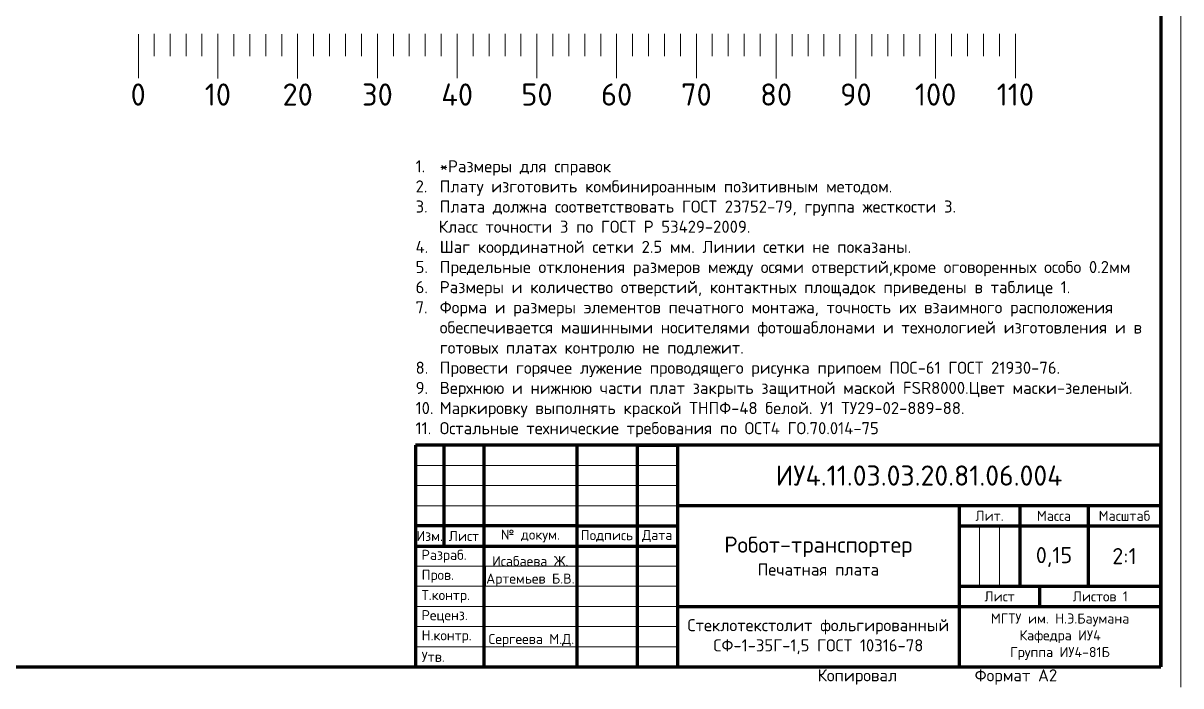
# Model space of a CAD drawing. Header units: millimetres. Extents: x -3633 to 871, y -630 to 261.
# Drawn here: x -1338.2 to -1050.8, y -159.2 to 5.3 of the extents above; entities that cross this region are included whole.
import ezdxf

# ---------------------------------------------------------------- set-up
doc = ezdxf.new("R2010")
doc.units = ezdxf.units.MM
for name, color, linetype, lineweight in [('border', 7, 'Continuous', 70), ('Text', 7, 'Continuous', 18), ('Сплошная тонкая', 7, 'Continuous', 20)]:
    doc.layers.add(name, color=color, linetype=linetype, lineweight=lineweight)
doc.styles.add('Main', font='isocpeur.ttf', dxfattribs={"height": 3})

msp = doc.modelspace()

# ---------------------------------------------------------------- linework, layer by layer
at = {"layer": 'border', "lineweight": 18}
for p, q in [((-1050.795, -159.45), (-1050.795, 260.55)), ((-1240.795, -104.45), (-1175.795, -104.45)), ((-1240.795, -109.45), (-1175.795, -109.45)), ((-1240.795, -109.45), (-1175.795, -109.45)), ((-1175.795, -114.45), (-1240.795, -114.45)), ((-1100.795, -119.45), (-1100.795, -134.45)), ((-1100.795, -134.45), (-1100.795, -119.45)), ((-1100.795, -119.45), (-1100.795, -134.45)), ((-1100.795, -134.45), (-1100.795, -119.45)), ((-1100.795, -119.45), (-1100.795, -134.45)), ((-1095.795, -119.45), (-1095.795, -134.45)), ((-1240.795, -134.45), (-1223.795, -134.45)), ((-1175.795, -134.45), (-1223.795, -134.45)), ((-1240.795, -139.45), (-1223.795, -139.45)), ((-1175.795, -139.45), (-1223.795, -139.45)), ((-1240.795, -144.45), (-1175.795, -144.45))]:
    msp.add_line(p, q, dxfattribs=at)
at = {"layer": 'border', "lineweight": 70}
for p, q in [((-1055.795, 255.55), (-1055.795, -154.45)), ((-1055.795, -99.45), (-1240.795, -99.45)), ((-1240.795, -99.45), (-1240.795, -154.45)), ((-1233.795, -99.45), (-1233.795, -124.45)), ((-1223.795, -154.45), (-1223.795, -99.45)), ((-1200.795, -99.45), (-1200.795, -154.45)), ((-1185.795, -99.45), (-1185.795, -154.45)), ((-1055.795, -154.45), (-1055.795, -99.45)), ((-1055.795, -114.45), (-1175.795, -114.45)), ((-1105.795, -114.45), (-1105.795, -154.45)), ((-1090.795, -114.45), (-1090.795, -134.45)), ((-1073.795, -114.45), (-1073.795, -134.45)), ((-1200.795, -119.45), (-1240.795, -119.45)), ((-1200.795, -119.45), (-1185.795, -119.45)), ((-1185.795, -119.45), (-1175.795, -119.45)), ((-1105.795, -119.45), (-1055.795, -119.45)), ((-1240.795, -124.45), (-1175.795, -124.45)), ((-1105.795, -134.45), (-1055.795, -134.45)), ((-1085.795, -139.45), (-1085.795, -134.45)), ((-1175.795, -139.45), (-1105.795, -139.45)), ((-1105.795, -139.45), (-1055.795, -139.45)), ((-1342.795, -154.45), (-1055.795, -154.45)), ((-1240.795, -154.45), (-1055.795, -154.45))]:
    msp.add_line(p, q, dxfattribs=at)
at = {"layer": 'border', "lineweight": 40}
for p, q in [((-1200.795, -99.45), (-1223.795, -99.45)), ((-1090.795, -99.45), (-1090.795, -99.45)), ((-1055.795, -99.45), (-1073.795, -99.45)), ((-1055.795, -114.45), (-1055.795, -119.45)), ((-1055.795, -114.45), (-1055.795, -119.45)), ((-1055.795, -154.45), (-1055.795, -154.45))]:
    msp.add_line(p, q, dxfattribs=at)
at = {"layer": 'border'}
for p, q in [((-1185.795, -99.45), (-1175.795, -99.45)), ((-1175.795, -99.45), (-1175.795, -154.45)), ((-1240.795, -104.45), (-1240.795, -104.45)), ((-1240.795, -119.45), (-1240.795, -124.45)), ((-1200.795, -119.45), (-1200.795, -124.45)), ((-1185.795, -119.45), (-1185.795, -124.45)), ((-1223.795, -129.45), (-1223.795, -124.45)), ((-1185.795, -126.95), (-1185.795, -126.95)), ((-1185.795, -126.95), (-1185.795, -126.95)), ((-1185.795, -126.95), (-1185.795, -126.95)), ((-1223.795, -129.45), (-1223.795, -134.45)), ((-1223.795, -131.95), (-1223.795, -131.95)), ((-1223.795, -139.45), (-1223.795, -139.45))]:
    msp.add_line(p, q, dxfattribs=at)
at = {"layer": 'border', "lineweight": 20}
for p, q in [((-1240.795, -129.45), (-1175.795, -129.45)), ((-1240.795, -129.45), (-1175.795, -129.45)), ((-1240.795, -149.45), (-1175.795, -149.45)), ((-1240.795, -149.45), (-1223.795, -149.45)), ((-1200.795, -149.45), (-1175.795, -149.45))]:
    msp.add_line(p, q, dxfattribs=at)
at = {"layer": 'Сплошная тонкая'}
for p, q in [((-1309.601, 2.65), (-1309.601, -8.35)), ((-1309.601, 2.65), (-1309.601, -8.35)), ((-1305.711, 2.668), (-1305.711, -2.832)), ((-1301.751, 2.668), (-1301.751, -2.832)), ((-1297.791, 2.668), (-1297.791, -2.832)), ((-1293.831, 2.668), (-1293.831, -2.832)), ((-1289.871, 2.668), (-1289.871, -8.332)), ((-1289.871, 2.637), (-1289.871, -8.363)), ((-1289.871, 2.637), (-1289.871, -8.363)), ((-1285.911, 2.637), (-1285.911, -2.863)), ((-1281.951, 2.637), (-1281.951, -2.863)), ((-1277.991, 2.637), (-1277.991, -2.863)), ((-1274.031, 2.637), (-1274.031, -2.863)), ((-1270.071, 2.667), (-1270.071, -8.333)), ((-1270.071, 2.667), (-1270.071, -8.333)), ((-1270.071, 2.637), (-1270.071, -8.363)), ((-1266.111, 2.667), (-1266.111, -2.833)), ((-1262.151, 2.667), (-1262.151, -2.833)), ((-1258.191, 2.667), (-1258.191, -2.833)), ((-1254.231, 2.667), (-1254.231, -2.833)), ((-1250.271, 2.668), (-1250.271, -8.332)), ((-1250.271, 2.668), (-1250.271, -8.332)), ((-1250.271, 2.667), (-1250.271, -8.333)), ((-1246.311, 2.668), (-1246.311, -2.832)), ((-1242.351, 2.668), (-1242.351, -2.832)), ((-1238.391, 2.668), (-1238.391, -2.832)), ((-1234.431, 2.668), (-1234.431, -2.832)), ((-1230.471, 2.668), (-1230.471, -8.332)), ((-1230.471, 2.668), (-1230.471, -8.332)), ((-1230.471, 2.668), (-1230.471, -8.332)), ((-1226.511, 2.668), (-1226.511, -2.832)), ((-1222.551, 2.668), (-1222.551, -2.832)), ((-1218.591, 2.668), (-1218.591, -2.832)), ((-1214.631, 2.668), (-1214.631, -2.832)), ((-1210.671, 2.668), (-1210.671, -8.332)), ((-1210.671, 2.668), (-1210.671, -8.332)), ((-1210.671, 2.668), (-1210.671, -8.332)), ((-1206.711, 2.668), (-1206.711, -2.832)), ((-1202.751, 2.668), (-1202.751, -2.832)), ((-1198.791, 2.668), (-1198.791, -2.832)), ((-1194.831, 2.668), (-1194.831, -2.832)), ((-1190.878, 2.668), (-1190.878, -8.332)), ((-1190.878, 2.668), (-1190.878, -8.332)), ((-1190.871, 2.668), (-1190.871, -8.332)), ((-1186.918, 2.668), (-1186.918, -2.832)), ((-1182.958, 2.668), (-1182.958, -2.832)), ((-1178.998, 2.668), (-1178.998, -2.832)), ((-1175.038, 2.668), (-1175.038, -2.832)), ((-1171.078, 2.668), (-1171.078, -8.332)), ((-1171.078, 2.668), (-1171.078, -8.332)), ((-1171.078, 2.668), (-1171.078, -8.332)), ((-1167.118, 2.668), (-1167.118, -2.832)), ((-1163.158, 2.668), (-1163.158, -2.832)), ((-1159.198, 2.668), (-1159.198, -2.832)), ((-1155.238, 2.668), (-1155.238, -2.832)), ((-1151.278, 2.668), (-1151.278, -8.332)), ((-1151.278, 2.642), (-1151.278, -8.358)), ((-1151.278, 2.642), (-1151.278, -8.358)), ((-1147.318, 2.642), (-1147.318, -2.858)), ((-1143.358, 2.642), (-1143.358, -2.858)), ((-1139.398, 2.642), (-1139.398, -2.858)), ((-1135.438, 2.642), (-1135.438, -2.858)), ((-1131.478, 2.642), (-1131.478, -8.358)), ((-1131.478, 2.629), (-1131.478, -8.371)), ((-1131.478, 2.629), (-1131.478, -8.371)), ((-1127.518, 2.629), (-1127.518, -2.871)), ((-1123.558, 2.629), (-1123.558, -2.871)), ((-1119.598, 2.629), (-1119.598, -2.871)), ((-1115.638, 2.629), (-1115.638, -2.871)), ((-1111.678, 2.668), (-1111.678, -8.332)), ((-1111.678, 2.668), (-1111.678, -8.332)), ((-1111.678, 2.629), (-1111.678, -8.371)), ((-1107.718, 2.668), (-1107.718, -2.832)), ((-1103.758, 2.668), (-1103.758, -2.832)), ((-1099.798, 2.668), (-1099.798, -2.832)), ((-1095.838, 2.668), (-1095.838, -2.832)), ((-1091.878, 2.668), (-1091.878, -8.332))]:
    msp.add_line(p, q, dxfattribs=at)

# ---------------------------------------------------------------- texts
at = {"layer": 'border', "char_height": 2.5, "attachment_point": 5, "style": 'Main'}
for s, insert, width in [('\\pxqc;Масса', (-1082.295, -116.95), 8.80675), ('\\pxqc;Масштаб', (-1064.795, -116.95), 12.13842), ('\\pxqc;№ докум.', (-1212.295, -121.95), 22.84084)]:
    msp.add_mtext(s, dxfattribs=dict(at, insert=insert, width=width))
at = {"layer": 'border', "style": 'Main'}
for s, width, gutter_width, heights, insert, char_height, attachment_point in [('Изм.', 2.5, 12.5, [0], (-1237.295, -121.95), 2.5, 5), ('\\pxqc;Лист', 5.19616, 12.5, [0], (-1228.795, -121.95), 2.5, 5), ('\\pxqc;Подпись', 5, 12.5, [0], (-1193.295, -121.95), 2.5, 5), ('0,15', 14.12509, 15, [15.404], (-1082.293, -127.171), 4, 5), ('\\pxqc;2:1', 17.91884, 15, [15.083], (-1064.795, -126.95), 4, 5), ('Пров.', 7.5, 12.5, [0], (-1239.295, -131.943), 2.5, 4), ('\\pxqc;Лист', 2.5, 12.5, [0], (-1095.795, -136.95), 2.5, 5), ('Реценз.', 2.5, 12.5, [0], (-1239.295, -141.951), 2.5, 4), ('\\pxqc;Стеклотекстолит фольгированный \\PСФ-1-35Г-1,5 ГОСТ 10316-78', 70, 15, [0], (-1140.795, -146.95), 3, 5), ('\\pxqc;                  Копировал ', 70, 15, [0], (-1148.295, -156.95), 3, 5), ('\\pxql;  Формат A2', 40.02094, 15, [0], (-1085.795, -156.95), 3, 5)]:
    msp.add_mtext_dynamic_manual_height_columns(s, width=width, gutter_width=gutter_width, heights=heights, dxfattribs=dict(at, insert=insert, char_height=char_height, attachment_point=attachment_point))
at = {"layer": 'border', "char_height": 2.5, "style": 'Main'}
for s, insert, attachment_point in [('\\pxqc;Дата', (-1180.795, -121.95), 5), ('Разраб.', (-1239.295, -126.978), 4), ('Т.контр.', (-1239.295, -136.95), 4), ('\\pxqc;Листов 1 ', (-1070.795, -136.95), 5), ('Н.контр.', (-1239.295, -146.95), 4), ('Утв.', (-1239.295, -151.95), 4)]:
    msp.add_mtext(s, dxfattribs=dict(at, insert=insert, attachment_point=attachment_point))
at = {"layer": 'Text', "style": 'Main'}
for s, width, gutter_width, heights, insert, char_height, attachment_point in [('\\pxi-3,l3,t2,3;1.^I*Размеры для справок \\P\\pi-2,l2,t2;2.^IПлату изготовить комбинироанным позитивным методом. \\P3.^IПлата должна соответствовать ГОСТ 23752-79, группа жесткости 3.\\P\\ptz;   Класс точности 3 по ГОСТ Р 53429-2009.\\P\\pt2;4.^IШаг координатной сетки 2.5 мм. Линии сетки не показаны.\\P5.^IПредельные отклонения размеров между осями отверстий,кроме оговоренных особо 0.2мм\\P6.^IРазмеры и количество отверстий, контактных площадок приведены в таблице 1.\\P7.^IФорма и размеры элементов печатного монтажа, точность их взаимного расположения обеспечивается машинными носителями фотошаблонами и технологией изготовления и в готовых платах контролю не подлежит.                  \\P8.^IПровести горячее лужение проводящего рисунка припоем ПОС-61 ГОСТ 21930-76.\\P9.^IВерхнюю и нижнюю части плат закрыть защитной маской FSR8000.Цвет маски-зеленый.\\P10.^IМаркировку выполнять краской ТНПФ-48 белой. У1 ТУ29-02-889-88.\\P11.^IОстальные технические требования по ОСТ4 ГО.70.014-75', 192.57949, 15, [90.924], (-1240.795, -97.511), 3, 7), ('{\\H1.66667x;ИУ4.11.03.03.20.81.06.004 }', 120, 66.064, [15], (-1115.795, -106.95), 3, 5), ('\\pxqc;{\\H1.33333x;Робот-транспортер}\\PПечатная плата', 60, 66.064, [0], (-1140.795, -126.95), 3, 5), ('\\pxqc;МГТУ им. Н.Э.Баумана\\P\\pq*;Кафедра ИУ4\\P\\pqc;Группа ИУ4-81Б', 47.99945, 66.064, [14.024], (-1080.795, -146.95), 2.5, 5)]:
    msp.add_mtext_dynamic_manual_height_columns(s, width=width, gutter_width=gutter_width, heights=heights, dxfattribs=dict(at, insert=insert, char_height=char_height, attachment_point=attachment_point))
at = {"layer": 'Text', "insert": (-1098.295, -116.95), "char_height": 2.5, "attachment_point": 5, "style": 'Main'}
msp.add_mtext('\\pxqc;Лит.', dxfattribs=at)
at = {"layer": 'Text', "char_height": 2.5, "attachment_point": 7, "style": 'Main'}
for s, insert, width in [('\\pxsm1.5,qc;Исабаева Ж.', (-1223.795, -129.45), 22.93053), ('\\pxsm1,qc;Артемьев Б.В.', (-1223.795, -134.45), 23), ('\\pxsm1.5,qc;Сергеева М.Д.', (-1223.795, -149.45), 23.51314)]:
    msp.add_mtext(s, dxfattribs=dict(at, insert=insert, width=width))
at = {"layer": 'Сплошная тонкая', "char_height": 5.5, "attachment_point": 5, "style": 'Main'}
for s, width, insert in [('0', 7.07729, (-1309.671, -12.372)), ('\\pxqc;10', 7.07729, (-1289.871, -12.372)), ('\\pxqc;20', 5.5, (-1270.071, -12.372)), ('\\pxqc;30', 5.5, (-1250.271, -12.372)), ('40', 7.07729, (-1230.471, -12.372)), ('50', 10.13108, (-1210.671, -12.372)), ('60', 7.07729, (-1190.878, -12.372)), ('70', 7.07729, (-1171.078, -12.372)), ('80', 5.5, (-1151.278, -12.372)), ('90', 5.5, (-1131.478, -12.372)), ('100', 7.07729, (-1111.678, -12.372)), ('110', 10.13108, (-1091.878, -12.372))]:
    msp.add_mtext_dynamic_manual_height_columns(s, width=width, gutter_width=33, heights=[0], dxfattribs=dict(at, insert=insert))

doc.saveas('drawing.dxf')
